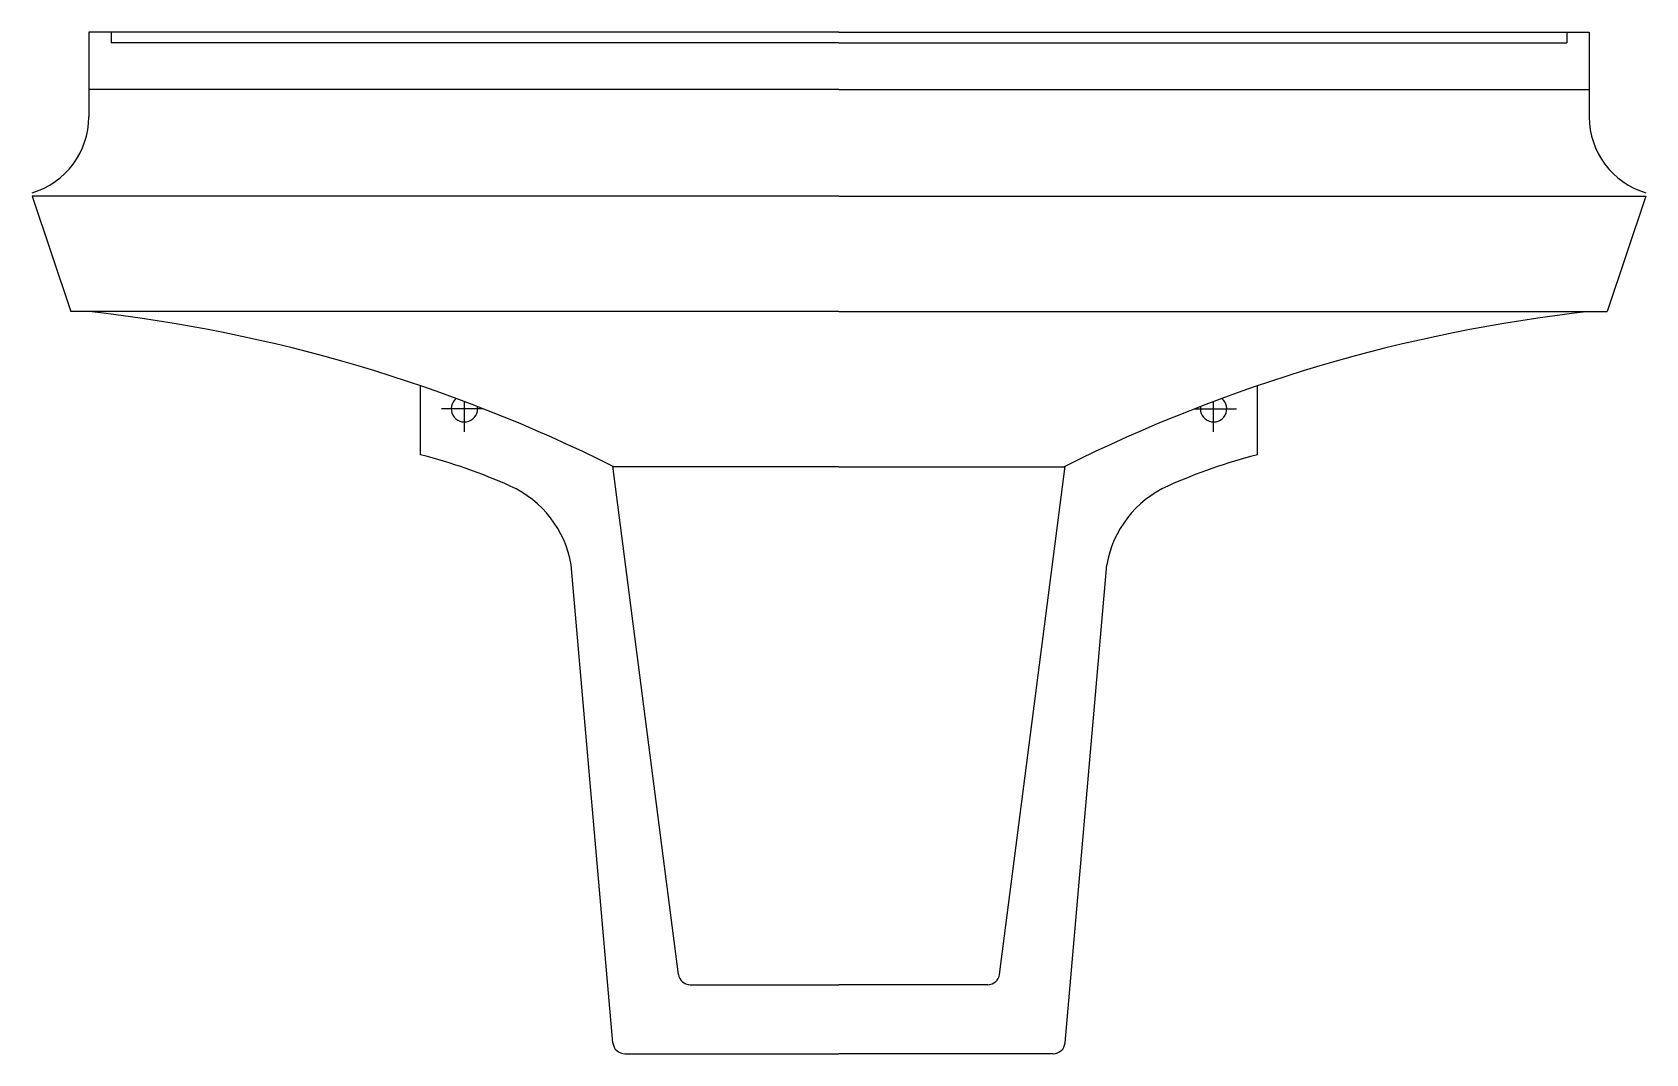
# Model space of a CAD drawing. Header units: millimetres. Extents: x -2913.221 to -2912.611, y 2950.06 to 2950.446.
import ezdxf

# ---------------------------------------------------------------- set-up
doc = ezdxf.new("R2010")
doc.units = ezdxf.units.MM
doc.header["$LTSCALE"] = 10
doc.layers.add('banheiro_louças', color=2, linetype='Continuous')

msp = doc.modelspace()

# ---------------------------------------------------------------- linework, layer by layer
at = {"layer": 'banheiro_louças'}
for p, q in [((-2913.19989, 2950.44584), (-2913.19989, 2950.41384)), ((-2912.91626, 2950.44584), (-2913.19989, 2950.44584)), ((-2913.19146, 2950.44584), (-2913.19146, 2950.44184)), ((-2912.91626, 2950.44184), (-2913.19146, 2950.44184)), ((-2912.91626, 2950.44584), (-2912.63262, 2950.44584)), ((-2912.91626, 2950.44184), (-2912.64106, 2950.44184)), ((-2912.64106, 2950.44584), (-2912.64106, 2950.44184)), ((-2912.63262, 2950.44584), (-2912.63262, 2950.41384)), ((-2912.91626, 2950.42417), (-2913.19989, 2950.42417)), ((-2912.91626, 2950.42417), (-2912.63262, 2950.42417)), ((-2912.91626, 2950.38389), (-2913.22126, 2950.38389)), ((-2913.22126, 2950.38389), (-2913.20668, 2950.34021)), ((-2912.91626, 2950.38389), (-2912.61126, 2950.38389)), ((-2912.61126, 2950.38389), (-2912.62584, 2950.34021)), ((-2912.91626, 2950.34021), (-2913.20668, 2950.34021)), ((-2912.91626, 2950.34021), (-2912.62584, 2950.34021)), ((-2913.07445, 2950.28605), (-2913.07445, 2950.31214)), ((-2912.75807, 2950.28605), (-2912.75807, 2950.31214)), ((-2913.05076, 2950.30348), (-2913.06659, 2950.30348)), ((-2913.05788, 2950.29477), (-2913.05788, 2950.3062)), ((-2912.78176, 2950.30348), (-2912.76593, 2950.30348)), ((-2912.77464, 2950.29477), (-2912.77464, 2950.3062)), ((-2912.97697, 2950.08959), (-2913.00182, 2950.28178)), ((-2912.91626, 2950.28156), (-2913.00182, 2950.28156)), ((-2912.91626, 2950.28156), (-2912.8307, 2950.28156)), ((-2912.85555, 2950.08959), (-2912.8307, 2950.28178)), ((-2913.00173, 2950.06367), (-2913.01749, 2950.24447)), ((-2912.83079, 2950.06367), (-2912.81503, 2950.24447)), ((-2912.97251, 2950.08568), (-2912.91626, 2950.08568)), ((-2912.86001, 2950.08568), (-2912.91626, 2950.08568)), ((-2912.99725, 2950.05957), (-2912.91626, 2950.05957)), ((-2912.83527, 2950.05957), (-2912.91626, 2950.05957))]:
    msp.add_line(p, q, dxfattribs=at)
for centre, radius, start, end in [((-2913.22985, 2950.41384), 0.02995, 286.6585, 0), ((-2912.60267, 2950.41384), 0.02995, 180, 253.3415), ((-2913.26545, 2949.75315), 0.59072, 63.44589, 83.61905), ((-2912.56707, 2949.75315), 0.59072, 96.38095, 116.55411), ((-2913.05788, 2950.30348), 0.00499, 128.82996, 9.83956), ((-2912.77464, 2950.30348), 0.00499, 170.16044, 51.17004), ((-2913.12451, 2950.08803), 0.20424, 65.73785, 75.81275), ((-2912.70801, 2950.08803), 0.20424, 104.18725, 114.26215), ((-2913.0571, 2950.23759), 0.0402, 9.85195, 65.73785), ((-2912.77542, 2950.23759), 0.0402, 114.26215, 170.14805), ((-2912.97251, 2950.09017), 0.00449, 187.36813, 270), ((-2912.86001, 2950.09017), 0.00449, 270, 352.63187), ((-2912.99725, 2950.06406), 0.00449, 184.98376, 270), ((-2912.83527, 2950.06406), 0.00449, 270, 355.01624)]:
    msp.add_arc(centre, radius, start, end, dxfattribs=at)

doc.saveas('drawing.dxf')
